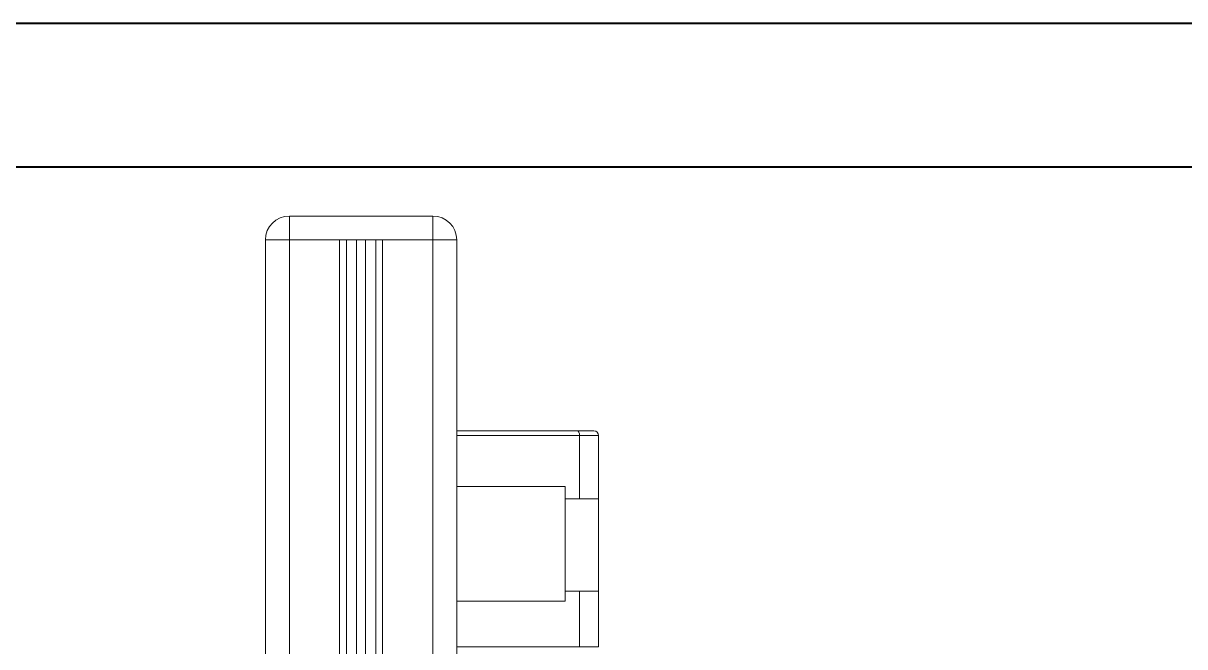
# Model space of a CAD drawing. Header units: millimetres. Extents: x 0 to 594, y 0 to 420.
# Drawn here: x 158.9 to 239.8, y 376.8 to 420.2 of the extents above; entities that cross this region are included whole.
import ezdxf

# ---------------------------------------------------------------- set-up
doc = ezdxf.new("R2010")
doc.units = ezdxf.units.MM

msp = doc.modelspace()

# ---------------------------------------------------------------- linework, layer by layer
at = {"color": 7, "linetype": 'Continuous', "lineweight": 40}
for p, q in [((0.0788, 420.2148), (594.0788, 420.2148)), ((25.0788, 410.2148), (584.0788, 410.2148))]:
    msp.add_line(p, q, dxfattribs=at)
at = {"color": 7, "linetype": 'Continuous', "lineweight": 15}
for p, q in [((177.4599, 405.1183), (177.4599, 406.785)), ((177.4599, 406.785), (187.4599, 406.785)), ((187.4599, 406.785), (187.4599, 405.1183)), ((175.7933, 342.5516), (175.7933, 405.1183)), ((177.4599, 405.1183), (175.7933, 405.1183)), ((180.9599, 405.1183), (177.4599, 405.1183)), ((187.4599, 405.1183), (177.4599, 405.1183)), ((180.9599, 343.5017), (180.9599, 405.1183)), ((182.1503, 357.4025), (182.1503, 405.1183)), ((182.7696, 357.4025), (182.7696, 405.1183)), ((183.9599, 343.5017), (183.9599, 405.1183)), ((187.4599, 405.1183), (183.9599, 405.1183)), ((189.1266, 405.1183), (187.4599, 405.1183)), ((189.1266, 342.5516), (189.1266, 405.1183)), ((189.1266, 391.825), (197.5385, 391.825)), ((197.5385, 391.825), (198.6766, 391.825)), ((197.6765, 391.4917), (197.6765, 387.0783)), ((199.0099, 391.4917), (197.6765, 391.4917)), ((199.0099, 391.4917), (199.0099, 387.0783)), ((189.1266, 387.9517), (196.6767, 387.9517)), ((196.6767, 387.9517), (196.6767, 379.9517)), ((196.6767, 387.0783), (196.6767, 387.9517)), ((197.6765, 387.0783), (196.6767, 387.0783)), ((199.0099, 387.0783), (197.6765, 387.0783)), ((199.0099, 387.0783), (199.0099, 380.6587)), ((196.6767, 380.6587), (196.6767, 379.9517)), ((197.6765, 380.6587), (196.6767, 380.6587)), ((197.6765, 376.785), (197.6765, 380.6587)), ((199.0099, 380.6587), (197.6765, 380.6587)), ((199.0099, 376.785), (199.0099, 380.6587)), ((189.1266, 379.9517), (196.6767, 379.9517)), ((199.0099, 376.785), (197.6765, 376.785))]:
    msp.add_line(p, q, dxfattribs=at)
at = {"color": 66, "linetype": 'Continuous', "lineweight": 15}
for p, q in [((177.4599, 343.5017), (177.4599, 405.1183)), ((181.4432, 343.5017), (181.4432, 405.1183)), ((183.4767, 343.5017), (183.4767, 405.1183)), ((187.4599, 343.5017), (187.4599, 405.1183)), ((197.6765, 391.4917), (189.1266, 391.4917)), ((197.6765, 376.785), (189.1266, 376.785))]:
    msp.add_line(p, q, dxfattribs=at)
at = {"color": 7, "linetype": 'Continuous', "lineweight": 15}
for centre, radius, start, end in [((177.4599, 405.1183), 1.6667, 90, 180), ((187.4599, 405.1183), 1.6667, 0, 90), ((198.6766, 391.4917), 0.3333, 0, 90)]:
    msp.add_arc(centre, radius, start, end, dxfattribs=at)
msp.add_ellipse((197.5385, 391.4917), major_axis=(0, 0.3333), ratio=0.4142136, start_param=4.712389, end_param=6.2831853, dxfattribs=at)

doc.saveas('drawing.dxf')
